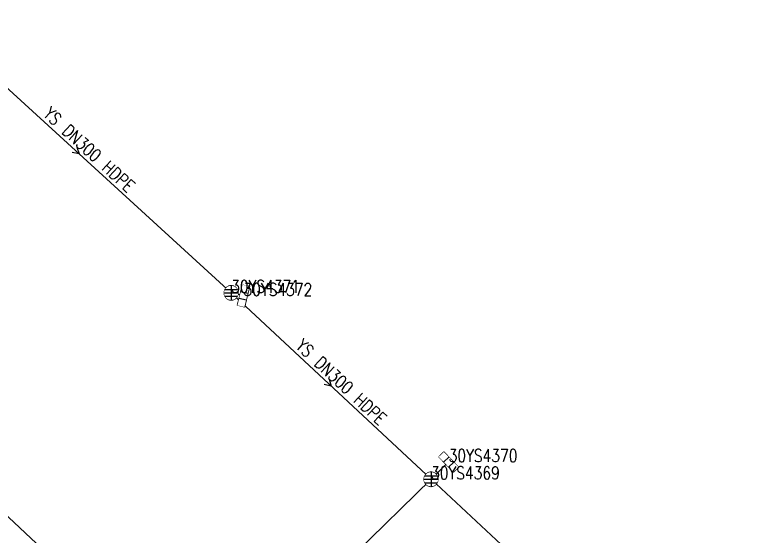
# Model space of a CAD drawing. Extents: x 78813 to 99477, y 2421021 to 2448125.
# Drawn here: x 86952.1 to 87005.1, y 2433230.9 to 2433267.8 of the extents above; entities that cross this region are included whole.
import ezdxf
from ezdxf.enums import TextEntityAlignment as Align

# ---------------------------------------------------------------- set-up
doc = ezdxf.new("R2010")
doc.units = 0
doc.set_wipeout_variables(frame=1)
doc.layers.get('0').update_dxf_attribs({"linetype": 'CONTINUOUS'})
doc.layers.add('DX_YS', color=42, linetype='CONTINUOUS')
doc.layers.add('YSANNEXE', color=7, linetype='CONTINUOUS', true_color=0xcc9900)
doc.layers.add('YSLINE', color=7, linetype='CONTINUOUS', true_color=0xcc9900)
doc.styles.add('CcNameZT', font='txt.SHX', dxfattribs={"width": 0.8, "bigfont": 'HZTXT.SHX'})
doc.styles.get("Standard").update_dxf_attribs({"font": 'txt.shx', "bigfont": 'hztxt.shx'})

# ---------------------------------------------------------------- blocks, each defined once
blk = doc.blocks.new('PS雨水井')
blk.add_lwpolyline([(1, 0), (1, 0.07), (0.99, 0.14), (0.98, 0.21), (0.96, 0.28), (0.94, 0.34), (0.91, 0.41), (0.88, 0.47), (0.85, 0.53), (0.81, 0.59), (0.77, 0.64), (0.72, 0.69), (0.67, 0.74), (0.62, 0.79), (0.56, 0.83), (0.5, 0.87), (0.44, 0.9), (0.37, 0.93), (0.31, 0.95), (0.24, 0.97), (0.17, 0.98), (0.1, 0.99), (0.03, 1), (-0.03, 1), (-0.1, 0.99), (-0.17, 0.98), (-0.24, 0.97), (-0.31, 0.95), (-0.37, 0.93), (-0.44, 0.9), (-0.5, 0.87), (-0.56, 0.83), (-0.62, 0.79), (-0.67, 0.74), (-0.72, 0.69), (-0.77, 0.64), (-0.81, 0.59), (-0.85, 0.53), (-0.88, 0.47), (-0.91, 0.41), (-0.94, 0.34), (-0.96, 0.28), (-0.98, 0.21), (-0.99, 0.14), (-1, 0.07), (-1, 0), (-1, -0.07), (-0.99, -0.14), (-0.98, -0.21), (-0.96, -0.28), (-0.94, -0.34), (-0.91, -0.41), (-0.88, -0.47), (-0.85, -0.53), (-0.81, -0.59), (-0.77, -0.64), (-0.72, -0.69), (-0.67, -0.74), (-0.62, -0.79), (-0.56, -0.83), (-0.5, -0.87), (-0.44, -0.9), (-0.37, -0.93), (-0.31, -0.95), (-0.24, -0.97), (-0.17, -0.98), (-0.1, -0.99), (-0.03, -1), (0.03, -1), (0.1, -0.99), (0.17, -0.98), (0.24, -0.97), (0.31, -0.95), (0.37, -0.93), (0.44, -0.9), (0.5, -0.87), (0.56, -0.83), (0.62, -0.79), (0.67, -0.74), (0.72, -0.69), (0.77, -0.64), (0.81, -0.59), (0.85, -0.53), (0.88, -0.47), (0.91, -0.41), (0.94, -0.34), (0.96, -0.28), (0.98, -0.21), (0.99, -0.14), (1, 0)], close=True)
blk.add_wipeout([(1, 0), (1, 0.07), (0.99, 0.14), (0.98, 0.21), (0.96, 0.28), (0.94, 0.34), (0.91, 0.41), (0.88, 0.47), (0.85, 0.53), (0.81, 0.59), (0.77, 0.64), (0.72, 0.69), (0.67, 0.74), (0.62, 0.79), (0.56, 0.83), (0.5, 0.87), (0.44, 0.9), (0.37, 0.93), (0.31, 0.95), (0.24, 0.97), (0.17, 0.98), (0.1, 0.99), (0.03, 1), (-0.03, 1), (-0.1, 0.99), (-0.17, 0.98), (-0.24, 0.97), (-0.31, 0.95), (-0.37, 0.93), (-0.44, 0.9), (-0.5, 0.87), (-0.56, 0.83), (-0.62, 0.79), (-0.67, 0.74), (-0.72, 0.69), (-0.77, 0.64), (-0.81, 0.59), (-0.85, 0.53), (-0.88, 0.47), (-0.91, 0.41), (-0.94, 0.34), (-0.96, 0.28), (-0.98, 0.21), (-0.99, 0.14), (-1, 0.07), (-1, 0), (-1, -0.07), (-0.99, -0.14), (-0.98, -0.21), (-0.96, -0.28), (-0.94, -0.34), (-0.91, -0.41), (-0.88, -0.47), (-0.85, -0.53), (-0.81, -0.59), (-0.77, -0.64), (-0.72, -0.69), (-0.67, -0.74), (-0.62, -0.79), (-0.56, -0.83), (-0.5, -0.87), (-0.44, -0.9), (-0.37, -0.93), (-0.31, -0.95), (-0.24, -0.97), (-0.17, -0.98), (-0.1, -0.99), (-0.03, -1), (0.03, -1), (0.1, -0.99), (0.17, -0.98), (0.24, -0.97), (0.31, -0.95), (0.37, -0.93), (0.44, -0.9), (0.5, -0.87), (0.56, -0.83), (0.62, -0.79), (0.67, -0.74), (0.72, -0.69), (0.77, -0.64), (0.81, -0.59), (0.85, -0.53), (0.88, -0.47), (0.91, -0.41), (0.94, -0.34), (0.96, -0.28), (0.98, -0.21), (0.99, -0.14)])
for p, q in [((-1, 0), (0, 0)), ((-0.88, 0.48), (0, 0.47)), ((0, 1), (0, 0)), ((0, 0.47), (0.88, 0.47)), ((0, 0), (0, -1)), ((0, 0), (1, 0)), ((-0.88, -0.48), (0, -0.48)), ((0, -0.48), (0.88, -0.48))]:
    blk.add_line(p, q)
blk = doc.blocks.new('PS雨篦')
blk.add_lwpolyline([(-1.5, 0.5), (0, 0.5), (1.5, 0.5), (1.5, -0.5), (0, -0.5), (-1.5, -0.5)], close=True)
blk.add_wipeout([(-1.5, 0.5), (0, 0.5), (1.5, 0.5), (1.5, -0.5), (0, -0.5), (-1.5, -0.5)])
for p, q in [((-0.51, -0.5), (-0.51, 0.5)), ((0.49, -0.5), (0.49, 0.5))]:
    blk.add_line(p, q)
blk = doc.blocks.new('LX')
for p, q in [((-0.866, 0.5), (0, 0)), ((0, 0), (-0.866, -0.5))]:
    blk.add_line(p, q)

msp = doc.modelspace()

# ---------------------------------------------------------------- linework, layer by layer
at = {"layer": 'YSLINE'}
for p, q in [((86945.849, 2433267.788), (86967.407, 2433248.102)), ((86967.407, 2433248.102), (86981.579, 2433234.895)), ((86968.281, 2433247.888), (86967.407, 2433248.102)), ((86965.728, 2433219.05), (86943.751, 2433239.529)), ((86982.831, 2433236.12), (86981.579, 2433234.895)), ((86981.579, 2433234.895), (86971.468, 2433225.009)), ((87005.121, 2433213.106), (86981.579, 2433234.895))]:
    msp.add_line(p, q, dxfattribs=at)

# ---------------------------------------------------------------- block references
at = {"layer": 'YSANNEXE', "yscale": 0.5, "zscale": 0.5}
for p, xscale, rotation in [((86956.628, 2433257.945), 0.4999999999256761, 317.4186185119841), ((86974.493, 2433241.499), 0.5000000000878982, 316.8456606964688)]:
    msp.add_blockref('LX', p, dxfattribs=dict(at, xscale=xscale, rotation=rotation))

# ---------------------------------------------------------------- texts
at = {"layer": 'DX_YS', "style": 'CcNameZT', "width": 0.8}
for rotation, p in [(317.5988, (86956.797, 2433258.13, 2.33)), (317.0186, (86974.663, 2433241.681, 2.236))]:
    msp.add_text(' YS DN300 HDPE', height=0.9, rotation=rotation, dxfattribs=at).set_placement(p, align=Align.CENTER)

# ---------------------------------------------------------------- next in the draw order: block references
at = {"layer": 'DX_YS', "xscale": 0.5, "yscale": 0.5, "zscale": 0.5}
for p in [(86967.407, 2433248.102, 2.236), (86981.579, 2433234.895, 2.11)]:
    msp.add_blockref('PS雨水井', p, dxfattribs=at)

# ---------------------------------------------------------------- next in the draw order: block references
at = {"layer": 'DX_YS'}
for p, xscale, yscale, zscale, rotation in [((86968.281, 2433247.888, 2.495), 0.500000000000571, 0.500000000000571, 0.500000000000571, 76.24173925633602), ((86982.831, 2433236.12, 2.503), 0.5000000001136095, 0.5, 0.5, 134.3546430309062)]:
    msp.add_blockref('PS雨篦', p, dxfattribs=dict(at, xscale=xscale, yscale=yscale, zscale=zscale, rotation=rotation))

# ---------------------------------------------------------------- next in the draw order: texts
at = {"layer": 'DX_YS', "width": 0.8}
for s, p in [('30YS4371', (86967.407, 2433248.102, 2.236)), ('30YS4372', (86968.281, 2433247.888, 2.495)), ('30YS4370', (86982.831, 2433236.12, 2.503)), ('30YS4369', (86981.579, 2433234.895, 2.11))]:
    msp.add_text(s, height=0.9, dxfattribs=at).set_placement(p)

doc.saveas('drawing.dxf')
